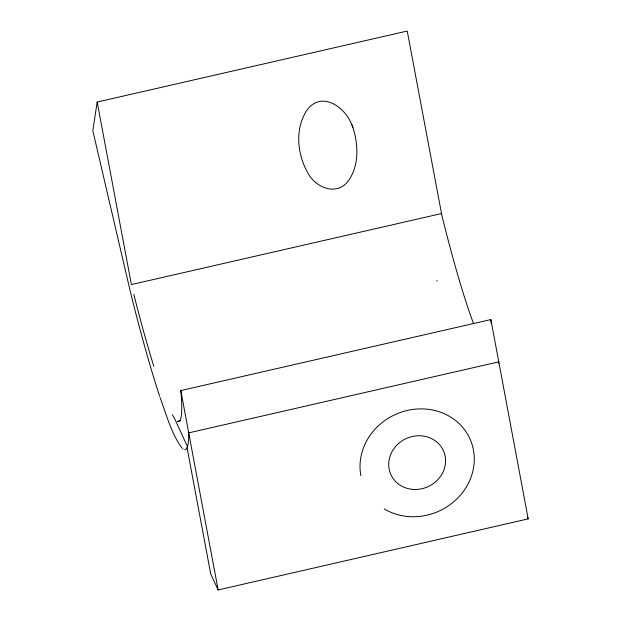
<?xml version="1.0" encoding="UTF-8"?>
<svg xmlns="http://www.w3.org/2000/svg" width="621" height="621" viewBox="0 0 621 621"><rect width="100%" height="100%" fill="white"/><g stroke="black" fill="none" stroke-linecap="round" stroke-linejoin="round"><path stroke-width="0.93" d="M97.179 102.046L131.396 284.573L441.438 213.57L441.601 213.981L407.236 31.05L97.179 102.046L92.816 130.674L130.317 291.528A199.846 18.49 77.1 0 0 159.675 396.299M187.053 447.687L210.744 574.052L218.157 589.95L528.184 518.877L490.862 319.567L180.827 390.57L188.706 432.876A199.846 18.49 77.1 0 1 187.115 447.555L186.983 447.834A199.846 18.49 77.1 0 1 184.74 449.643M177.49 421.255L180.501 420.689M183.055 448.952L182.59 448.579M181.868 447.881C171.07 433.008 166.444 414.657 160.117 397.642M352.79 127.662C347.558 108.574 321.988 89.152 306.727 110.445C294.765 129.059 297.172 153.977 307.698 172.692C315.507 188.047 337.63 196.818 348.979 179.974C359.846 163.657 358.138 142.636 352.091 124.875M527.4 517.208L528.184 518.877M187.464 446.615L174.33 418.003A170.977 15.82 77.1 0 1 172.327 414.75M436.99 280.42L437.13 281.127M218.157 589.95L188.706 432.876L498.748 361.864A199.846 18.49 77.1 0 1 498.748 363.417M473.489 323.494A170.977 15.82 77.1 0 1 441.438 213.57M490.862 319.567A170.977 15.82 77.1 0 1 491.18 323.339M177.676 421.341A170.977 15.82 77.1 0 0 180.494 419.462L180.952 417.949A170.977 15.82 77.1 0 0 180.827 390.57M153.829 366.266A170.977 15.82 77.1 0 1 133.833 294.408M360.863 475.694A57.986 53.01 -25 0 1 422.233 408.89A57.986 53.01 -25 0 1 470.788 477.836A57.986 53.01 -25 0 1 384.29 508.956M413.314 489.426A28.869 26.416 -25.1 0 0 443.448 450.753A28.869 26.416 -25.1 0 0 394.63 447.663A28.869 26.416 -25.1 0 0 413.314 489.426"/></g></svg>
